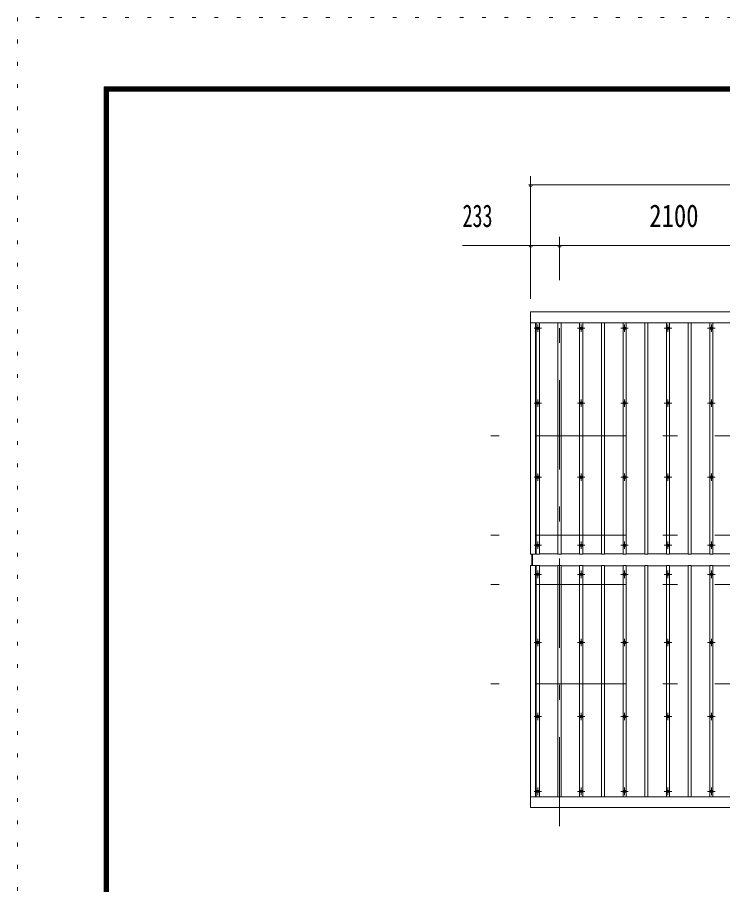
# Model space of a CAD drawing. Units: millimetres, scale not verified. Extents: x -37128 to 37128, y -29862 to 29862.
# Drawn here: x -4452 to 1239, y 22863 to 29862 of the extents above; entities that cross this region are included whole.
import ezdxf
from ezdxf.enums import TextEntityAlignment as Align

# ---------------------------------------------------------------- set-up
doc = ezdxf.new("R2010")
doc.units = ezdxf.units.MM
doc.header["$LTSCALE"] = 60
doc.linetypes.add('USER3', pattern=[24, 12, -5, 2, -5])
doc.linetypes.add('USER4', pattern=[3, 0.5, -2.5])
for name, color, linetype, lineweight in [('0-2_1-0BOLD', 7, 'Continuous', 18), ('0-3_1-2CENTER', 3, 'USER3', 18), ('0-4_1-4THIN', 4, 'Continuous', 18), ('0-5_1-5DIM', 3, 'Continuous', 18), ('0-C_F-F', 6, 'Continuous', 18), ('0-D_F-E_J_ADD', 3, 'USER4', 18)]:
    doc.layers.add(name, color=color, linetype=linetype, lineweight=lineweight)
doc.styles.add('ＭＳ ゴシック', font='')
doc.styles.get('ＭＳ ゴシック').set_extended_font_data('MS Gothic')

msp = doc.modelspace()

# ---------------------------------------------------------------- linework, layer by layer
at = {"layer": '0-2_1-0BOLD'}
for p, q in [((7505.52, 27398.37), (-310.48, 27398.37)), ((-300.48, 25440.01), (-300.48, 25529.71)), ((-294.48, 25529.71), (-294.48, 25440.01)), ((-310.48, 23571.35), (7505.52, 23571.35))]:
    msp.add_line(p, q, dxfattribs=at)
for points in [[(-310.48, 25529.71), (-310.48, 27484.86), (7505.52, 27484.86), (7505.52, 25529.71), (7465.52, 25529.71), (7465.52, 27398.37)], [(-270.48, 27398.37), (-270.48, 25529.71), (-310.48, 25529.71)], [(-310.48, 23484.86), (-310.48, 25440.01), (-270.48, 25440.01), (-270.48, 23571.35)], [(7465.52, 23571.35), (7465.52, 25440.01), (7505.52, 25440.01), (7505.52, 23484.86), (-310.48, 23484.86)]]:
    msp.add_lwpolyline(points, dxfattribs=at)
for centre in [(-252.48, 27353.43), (97.52, 27353.43), (447.52, 27353.43), (797.52, 27353.43), (1147.52, 27353.43), (-252.48, 26749.72), (97.52, 26749.72), (447.52, 26749.72), (797.52, 26749.72), (1147.52, 26749.72), (-252.48, 26151.94), (97.52, 26151.94), (447.52, 26151.94), (797.52, 26151.94), (1147.52, 26151.94), (-252.48, 25602.25), (97.52, 25602.25), (447.52, 25602.25), (797.52, 25602.25), (1147.52, 25602.25), (-252.48, 25367.47), (97.52, 25367.47), (447.52, 25367.47), (797.52, 25367.47), (1147.52, 25367.47), (-252.48, 24817.78), (97.52, 24817.78), (447.52, 24817.78), (797.52, 24817.78), (1147.52, 24817.78), (-252.48, 24219.99), (97.52, 24219.99), (447.52, 24219.99), (797.52, 24219.99), (1147.52, 24219.99), (-252.48, 23616.29), (97.52, 23616.29), (447.52, 23616.29), (797.52, 23616.29), (1147.52, 23616.29)]:
    msp.add_circle(centre, 10, dxfattribs=at)
at = {"layer": '0-3_1-2CENTER'}
for p, q in [((-77.48, 23334.86), (-77.48, 27634.86)), ((-252.48, 27383.44), (-252.48, 27323.43)), ((97.52, 27323.43), (97.52, 27383.44)), ((447.52, 27383.44), (447.52, 27323.43)), ((797.52, 27323.43), (797.52, 27383.44)), ((1147.52, 27383.44), (1147.52, 27323.43)), ((-222.48, 27353.43), (-282.48, 27353.43)), ((67.53, 27353.43), (127.52, 27353.43)), ((477.52, 27353.43), (417.53, 27353.43)), ((767.52, 27353.43), (827.52, 27353.43)), ((1117.53, 27353.43), (1177.52, 27353.43)), ((-282.47, 26749.72), (-222.48, 26749.72)), ((-252.48, 26719.73), (-252.48, 26779.73)), ((67.53, 26749.72), (127.52, 26749.72)), ((97.52, 26719.73), (97.52, 26779.73)), ((477.52, 26749.72), (417.53, 26749.72)), ((447.52, 26779.73), (447.52, 26719.73)), ((767.53, 26749.72), (827.52, 26749.72)), ((797.52, 26719.73), (797.52, 26779.73)), ((1177.52, 26749.72), (1117.53, 26749.72)), ((1147.52, 26779.73), (1147.52, 26719.73)), ((7655.52, 26484.86), (-632.48, 26484.86)), ((-252.48, 26121.94), (-252.48, 26181.94)), ((97.52, 26181.94), (97.52, 26121.94)), ((447.52, 26121.94), (447.52, 26181.94)), ((797.52, 26181.94), (797.52, 26121.94)), ((1147.52, 26121.94), (1147.52, 26181.94)), ((-222.48, 26151.94), (-282.47, 26151.94)), ((67.53, 26151.94), (127.52, 26151.94)), ((477.52, 26151.94), (417.53, 26151.94)), ((767.53, 26151.94), (827.52, 26151.94)), ((1177.52, 26151.94), (1117.53, 26151.94)), ((7655.52, 25684.86), (-632.48, 25684.86)), ((-252.48, 25572.25), (-252.48, 25632.25)), ((97.52, 25572.25), (97.52, 25632.25)), ((447.52, 25572.25), (447.52, 25632.25)), ((797.52, 25572.25), (797.52, 25632.25)), ((1147.52, 25572.25), (1147.52, 25632.25)), ((-282.47, 25602.25), (-222.48, 25602.25)), ((67.53, 25602.25), (127.52, 25602.25)), ((477.52, 25602.25), (417.53, 25602.25)), ((767.53, 25602.25), (827.52, 25602.25)), ((1177.52, 25602.25), (1117.53, 25602.25)), ((-282.47, 25367.47), (-222.48, 25367.47)), ((-252.48, 25337.47), (-252.48, 25397.47)), ((127.52, 25367.47), (67.53, 25367.47)), ((97.52, 25397.47), (97.52, 25337.47)), ((417.53, 25367.47), (477.52, 25367.47)), ((447.52, 25397.47), (447.52, 25337.47)), ((767.53, 25367.47), (827.52, 25367.47)), ((797.52, 25397.47), (797.52, 25337.47)), ((1117.53, 25367.47), (1177.52, 25367.47)), ((1147.52, 25397.47), (1147.52, 25337.47)), ((7655.52, 25284.86), (-632.48, 25284.86)), ((-252.48, 24787.78), (-252.48, 24847.78)), ((97.52, 24847.78), (97.52, 24787.78)), ((447.52, 24787.78), (447.52, 24847.78)), ((797.52, 24847.78), (797.52, 24787.78)), ((1147.52, 24787.78), (1147.52, 24847.78)), ((-282.47, 24817.78), (-222.48, 24817.78)), ((127.52, 24817.78), (67.53, 24817.78)), ((417.53, 24817.78), (477.52, 24817.78)), ((827.52, 24817.78), (767.53, 24817.78)), ((1177.52, 24817.78), (1117.53, 24817.78)), ((7655.52, 24484.86), (-632.48, 24484.86)), ((-282.47, 24219.99), (-222.48, 24219.99)), ((-252.48, 24249.99), (-252.48, 24189.99)), ((127.52, 24219.99), (67.53, 24219.99)), ((97.52, 24189.99), (97.52, 24249.99)), ((417.53, 24219.99), (477.52, 24219.99)), ((447.52, 24249.99), (447.52, 24189.99)), ((767.53, 24219.99), (827.52, 24219.99)), ((797.52, 24189.99), (797.52, 24249.99)), ((1117.53, 24219.99), (1177.52, 24219.99)), ((1147.52, 24249.99), (1147.52, 24189.99)), ((-282.48, 23616.29), (-222.48, 23616.29)), ((-252.48, 23586.28), (-252.48, 23646.29)), ((127.52, 23616.29), (67.53, 23616.29)), ((97.52, 23646.29), (97.52, 23586.28)), ((477.52, 23616.29), (417.52, 23616.29)), ((447.52, 23586.28), (447.52, 23646.29)), ((827.52, 23616.29), (767.52, 23616.29)), ((797.52, 23646.29), (797.52, 23586.28)), ((1117.53, 23616.29), (1177.52, 23616.29)), ((1147.52, 23586.28), (1147.52, 23646.29))]:
    msp.add_line(p, q, dxfattribs=at)
at = {"layer": '0-4_1-4THIN'}
for p, q in [((-239.98, 25529.71), (-239.98, 27398.37)), ((-64.98, 27398.37), (-64.98, 25529.71)), ((110.02, 27398.37), (110.02, 25529.71)), ((285.02, 27398.37), (285.02, 25529.71)), ((460.02, 27398.37), (460.02, 25529.71)), ((635.02, 27398.37), (635.02, 25529.71)), ((810.02, 27398.37), (810.02, 25529.71)), ((985.02, 27398.37), (985.02, 25529.71)), ((1160.02, 27398.37), (1160.02, 25529.71)), ((-264.98, 25533.96), (-270.48, 25533.96)), ((-89.98, 25533.96), (-239.98, 25533.96)), ((85.02, 25533.96), (-64.98, 25533.96)), ((260.02, 25533.96), (110.02, 25533.96)), ((435.02, 25533.96), (285.02, 25533.96)), ((610.02, 25533.96), (460.02, 25533.96)), ((785.02, 25533.96), (635.02, 25533.96)), ((960.02, 25533.96), (810.02, 25533.96)), ((1135.02, 25533.96), (985.02, 25533.96)), ((1310.02, 25533.96), (1160.02, 25533.96)), ((-264.98, 25435.76), (-270.48, 25435.76)), ((-239.98, 25435.76), (-89.98, 25435.76)), ((-64.98, 25435.76), (85.02, 25435.76)), ((110.02, 25435.76), (260.02, 25435.76)), ((285.02, 25435.76), (435.02, 25435.76)), ((460.02, 25435.76), (610.02, 25435.76)), ((635.02, 25435.76), (785.02, 25435.76)), ((810.02, 25435.76), (960.02, 25435.76)), ((985.02, 25435.76), (1135.02, 25435.76)), ((1160.02, 25435.76), (1310.02, 25435.76))]:
    msp.add_line(p, q, dxfattribs=at)
for points in [[(-264.98, 27398.37), (-264.98, 25529.71), (-239.98, 25529.71)], [(-64.98, 25529.71), (-89.98, 25529.71), (-89.98, 27398.37)], [(110.02, 25529.71), (85.02, 25529.71), (85.02, 27398.37)], [(285.02, 25529.71), (260.02, 25529.71), (260.02, 27398.37)], [(460.02, 25529.71), (435.02, 25529.71), (435.02, 27398.37)], [(635.02, 25529.71), (610.02, 25529.71), (610.02, 27398.37)], [(810.02, 25529.71), (785.02, 25529.71), (785.02, 27398.37)], [(985.02, 25529.71), (960.02, 25529.71), (960.02, 27398.37)], [(1160.02, 25529.71), (1135.02, 25529.71), (1135.02, 27398.37)], [(-239.98, 23571.35), (-239.98, 25440.01), (-264.98, 25440.01), (-264.98, 23571.35)], [(-64.98, 23571.35), (-64.98, 25440.01), (-89.98, 25440.01), (-89.98, 23571.35)], [(110.02, 23571.35), (110.02, 25440.01), (85.02, 25440.01), (85.02, 23571.35)], [(285.02, 23571.35), (285.02, 25440.01), (260.02, 25440.01), (260.02, 23571.35)], [(460.02, 23571.35), (460.02, 25440.01), (435.02, 25440.01), (435.02, 23571.35)], [(635.02, 23571.35), (635.02, 25440.01), (610.02, 25440.01), (610.02, 23571.35)], [(810.02, 23571.35), (810.02, 25440.01), (785.02, 25440.01), (785.02, 23571.35)], [(985.02, 23571.35), (985.02, 25440.01), (960.02, 25440.01), (960.02, 23571.35)], [(1160.02, 23571.35), (1160.02, 25440.01), (1135.02, 25440.01), (1135.02, 23571.35)]]:
    msp.add_lwpolyline(points, dxfattribs=at)
at = {"layer": '0-5_1-5DIM'}
for p, q in [((-310.47, 28580.67), (-310.47, 27590.67)), ((-296.47, 28510.66), (-324.47, 28510.66)), ((7505.53, 28510.66), (-310.47, 28510.66)), ((-77.47, 27740.67), (-77.47, 28090.67)), ((-859.97, 28020.67), (8055.03, 28020.67)), ((-296.47, 28020.67), (-324.47, 28020.67)), ((-63.47, 28020.67), (-91.47, 28020.67))]:
    msp.add_line(p, q, dxfattribs=at)
for centre in [(-310.47, 28510.66), (-310.47, 28020.67), (-77.47, 28020.67)]:
    msp.add_arc(centre, 14, 180, 0, dxfattribs=at)
at = {"layer": '0-C_F-F', "color": 5}
for points in [[(36428.07, 1162.32), (36428.07, 29302.32), (-3751.93, 29302.32), (-3751.93, 1162.32)], [(36424.56, 1165.82), (-3748.43, 1165.82), (-3748.43, 29298.82), (36424.56, 29298.82)], [(36421.07, 1169.32), (36421.07, 29295.32), (-3744.93, 29295.32), (-3744.93, 1169.32)], [(36417.57, 1172.82), (36417.57, 29291.82), (-3741.43, 29291.82), (-3741.43, 1172.82)], [(36414.07, 1176.32), (36414.07, 29288.31), (-3737.93, 29288.31), (-3737.93, 1176.32)], [(36410.57, 1179.82), (36410.57, 29284.82), (-3734.43, 29284.82), (-3734.43, 1179.82)], [(36407.06, 1183.32), (-3730.93, 1183.32), (-3730.93, 29281.32), (36407.06, 29281.32)], [(36403.57, 1186.82), (-3727.43, 1186.82), (-3727.43, 29277.82), (36403.57, 29277.82)], [(36400.07, 1190.32), (36400.07, 29274.32), (-3723.93, 29274.32), (-3723.93, 1190.32)], [(36396.57, 1193.82), (-3720.43, 1193.82), (-3720.43, 29270.82), (36396.57, 29270.82)], [(36393.07, 1197.32), (36393.07, 29267.32), (-3716.93, 29267.32), (-3716.93, 1197.32)]]:
    msp.add_lwpolyline(points, close=True, dxfattribs=at)
at = {"layer": '0-D_F-E_J_ADD', "color": 5}
msp.add_lwpolyline([(37128.07, 462.32), (37128.07, 29862.32), (-4451.93, 29862.32), (-4451.93, 462.32)], close=True, dxfattribs=at)

# ---------------------------------------------------------------- texts
at = {"layer": '0-5_1-5DIM', "color": 7, "style": 'ＭＳ ゴシック'}
for s, width, p in [('233', 0.65, (-859.97, 28115.54)), ('2100', 0.8, (647.03, 28115.54))]:
    msp.add_text(s, height=182.3, dxfattribs=dict(at, width=width)).set_placement(p, align=Align.BOTTOM_LEFT)

doc.saveas('drawing.dxf')
